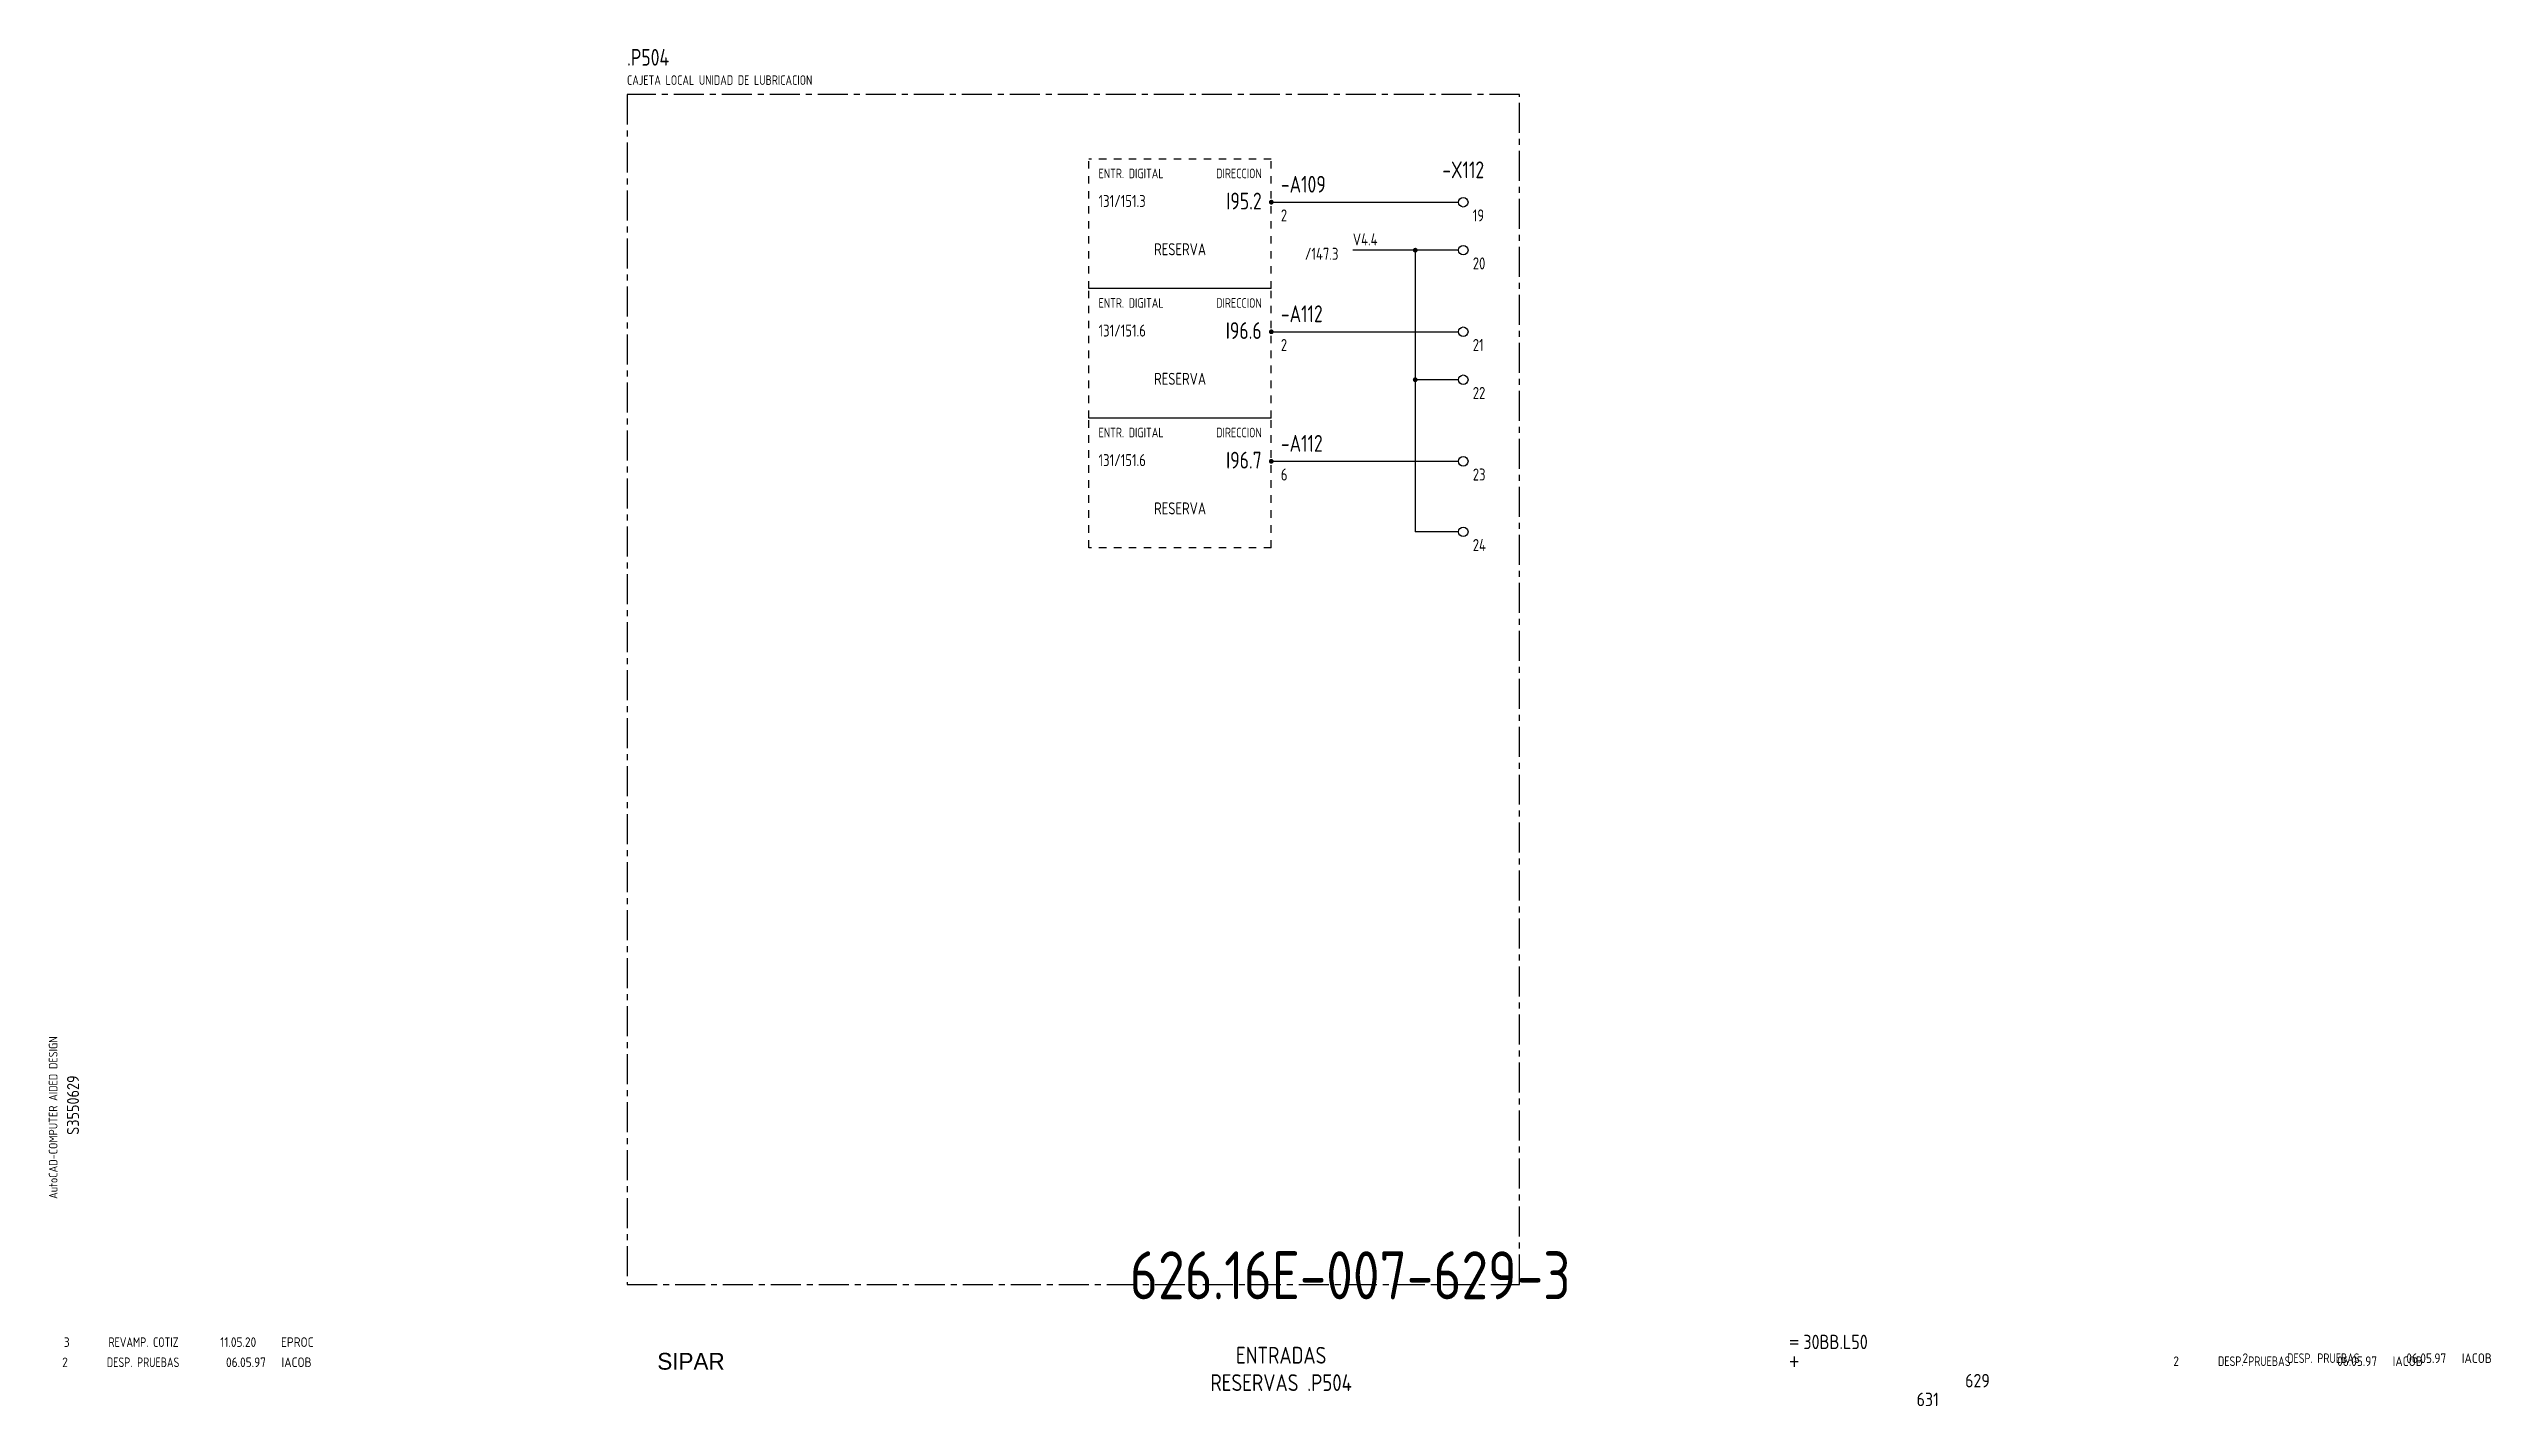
# Model space of a CAD drawing. Extents: x 10 to 519, y 6 to 289.
import ezdxf
from ezdxf.enums import TextEntityAlignment as Align

# ---------------------------------------------------------------- set-up
doc = ezdxf.new("R2010")
doc.units = 0
doc.header["$LTSCALE"] = 5
doc.header["$MEASUREMENT"] = 0
doc.linetypes.add('CENTER', pattern=[2, 1.25, -0.25, 0.25, -0.25])
doc.linetypes.add('HIDDEN1', pattern=[0.625, 0.3125, -0.3125])
doc.layers.get('0').update_dxf_attribs({"linetype": 'CONTINUOUS'})
doc.layers.add('3', color=3, linetype='CONTINUOUS')
doc.layers.add('CART', color=7, linetype='CONTINUOUS')
doc.styles.add('DIN', font='DIN.shx', dxfattribs={"width": 0.85})
doc.styles.add('N', font='ROMANS', dxfattribs={"width": 0.85, "height": 3})
doc.styles.add('X', font='UNIV.SHX', dxfattribs={"height": 3.5})

# ---------------------------------------------------------------- blocks, each defined once
blk = doc.blocks.new('REV2')
at = {"color": 3, "style": 'DIN'}
for s, width, p in [('2', 0.9, (12.45, 13.79)), ('DESP. PRUEBAS', 0.8, (21.76, 13.79)), ('06.05.97', 0.9, (46.59, 13.79)), ('IACOB', 0.9, (58.16, 13.79))]:
    blk.add_text(s, height=2, dxfattribs=dict(at, width=width)).set_placement(p)
blk = doc.blocks.new('B5-3')
at = {"linetype": 'Continuous', "const_width": 0.5}
blk.add_lwpolyline([(-0.25, 0, 1), (0.25, 0, 1)], format="xyb", close=True, dxfattribs=at)

msp = doc.modelspace()

# ---------------------------------------------------------------- linework, layer by layer
at = {"color": 3, "linetype": 'CENTER'}
for p, q in [((130.17, 279), (130.17, 31)), ((316.2, 279), (130.17, 279)), ((316.2, 31), (316.2, 279)), ((130.17, 31), (316.2, 31))]:
    msp.add_line(p, q, dxfattribs=at)
at = {"linetype": 'HIDDEN1'}
for p, q in [((226.44, 238.55), (226.44, 265.55)), ((264.44, 265.55), (226.44, 265.55)), ((264.44, 238.55), (264.44, 265.55)), ((226.44, 211.55), (226.44, 238.55)), ((264.44, 211.55), (264.44, 238.55)), ((226.44, 184.55), (226.44, 211.55)), ((264.44, 184.55), (264.44, 211.55)), ((264.44, 184.55), (226.44, 184.55)), ((264.44, 184.55), (226.44, 184.55))]:
    msp.add_line(p, q, dxfattribs=at)
for p, q in [((264.44, 256.55), (303.44, 256.55)), ((303.44, 246.55), (281.44, 246.55)), ((294.44, 246.55), (294.44, 187.86)), ((264.44, 229.55), (303.44, 229.55)), ((303.44, 219.55), (294.44, 219.55)), ((264.44, 202.55), (303.44, 202.55)), ((303.44, 187.86), (294.44, 187.86))]:
    msp.add_line(p, q)
at = {"linetype": 'Continuous'}
for p, q in [((264.44, 238.55), (226.44, 238.55)), ((264.44, 211.55), (226.44, 211.55))]:
    msp.add_line(p, q, dxfattribs=at)
at = {"const_width": 0.5}
for points in [[(294.19, 246.55, 1), (294.69, 246.55, 1)], [(294.19, 219.55, 1), (294.69, 219.55, 1)]]:
    msp.add_lwpolyline(points, format="xyb", close=True, dxfattribs=at)
for centre in [(304.44, 256.55), (304.44, 246.55), (304.44, 229.55), (304.44, 219.55), (304.44, 202.55), (304.44, 187.86)]:
    msp.add_circle(centre, 1)

# ---------------------------------------------------------------- block references
for name, p in [('B5-3', (264.44, 256.55)), ('B5-3', (264.44, 229.55)), ('B5-3', (264.44, 202.55)), ('REV2', (439.99, 0.22)), ('REV2', (454.4, 0.85))]:
    msp.add_blockref(name, p)
at = {"linetype": 'Continuous'}
msp.add_blockref('REV2', (0, 0), dxfattribs=at)

# ---------------------------------------------------------------- texts
at = {"color": 3, "style": 'DIN'}
for s, height, width, p in [('.P504', 3.5, 0.8, (130.17, 285)), ('3', 2, 0.9, (12.8, 17.99)), ('REVAMP. COTIZ', 2, 0.8, (22.11, 17.99)), ('11.05.20', 2, 0.9, (45.38, 17.99)), ('EPROC', 2, 0.9, (58.06, 17.99))]:
    msp.add_text(s, height=height, dxfattribs=dict(at, width=width)).set_placement(p)
at = {"style": 'DIN', "width": 0.8}
for s, height, p in [('CAJETA LOCAL UNIDAD DE LUBRICACION', 2, (130.17, 281)), ('131/151.3', 2.5, (228.44, 255.55)), ('2', 2.5, (266.44, 252.55)), ('19', 2.5, (306.44, 252.55)), ('V4.4', 2.5, (281.44, 247.55)), ('/147.3', 2.5, (271.44, 244.55)), ('20', 2.5, (306.44, 242.55)), ('131/151.6', 2.5, (228.44, 228.55)), ('2', 2.5, (266.44, 225.55)), ('21', 2.5, (306.44, 225.55)), ('22', 2.5, (306.44, 215.55)), ('131/151.6', 2.5, (228.44, 201.55)), ('6', 2.5, (266.44, 198.55)), ('23', 2.5, (306.44, 198.55)), ('24', 2.5, (306.44, 183.86))]:
    msp.add_text(s, height=height, dxfattribs=at).set_placement(p)
at = {"color": 1, "style": 'DIN', "width": 0.8}
for p in [(228.44, 261.55), (228.44, 234.55), (228.44, 207.55)]:
    msp.add_text('ENTR. DIGITAL', height=2, dxfattribs=at).set_placement(p)
for p in [(262.44, 261.55), (262.44, 234.55), (262.44, 207.55)]:
    msp.add_text('DIRECCION', height=2, dxfattribs=at).set_placement(p, align=Align.RIGHT)
at = {"style": 'DIN', "width": 0.8}
for p in [(245.44, 245.5), (245.44, 218.5), (245.44, 191.5)]:
    msp.add_text('RESERVA', height=2.5, dxfattribs=at).set_placement(p, align=Align.CENTER)
at = {"color": 2, "insert": (234.96, 37.92), "char_height": 10, "width": 111.0411, "attachment_point": 1, "style": 'DIN'}
msp.add_mtext('626.16E-007-629-3', dxfattribs=at)
at = {"layer": '3', "style": 'DIN', "width": 0.8}
msp.add_text('-X112', height=3.5, dxfattribs=at).set_placement((304.44, 261.55), align=Align.CENTER)
for s, p in [('-A109', (266.44, 258.55)), ('-A112', (266.44, 231.55)), ('-A112', (266.44, 204.55))]:
    msp.add_text(s, height=3.5, dxfattribs=at).set_placement(p)
for s, p in [('I95.2', (262.44, 255.05)), ('I96.6', (262.44, 228.05)), ('I96.7', (262.44, 201.05))]:
    msp.add_text(s, height=3.5, dxfattribs=at).set_placement(p, align=Align.RIGHT)
at = {"layer": '3', "color": 2, "style": 'DIN', "width": 0.85}
for s, p in [('ENTRADAS', (266.5, 14.51)), ('RESERVAS .P504', (266.5, 8.8))]:
    msp.add_text(s, height=3.5, dxfattribs=at).set_placement(p, align=Align.CENTER)
at = {"layer": 'CART', "color": 1, "style": 'DIN', "width": 0.9}
msp.add_text('AutoCAD-COMPUTER AIDED DESIGN', height=1.8, rotation=90, dxfattribs=at).set_placement((11.47, 48.84))
at = {"layer": 'CART', "color": 3, "style": 'N', "width": 0.85}
for s, p in [('=', (372.24, 17.91)), ('+', (372.24, 13.87))]:
    msp.add_text(s, height=2.5, dxfattribs=at).set_placement(p)
at = {"layer": 'CART', "color": 3, "style": 'DIN', "width": 0.9, "flags": 1}
msp.add_attdef('S3550629', text='', height=2.5, rotation=90, dxfattribs=at).set_placement((15.95, 68.38), align=Align.CENTER)
at = {"layer": 'CART', "color": 3, "style": 'DIN', "width": 0.85}
msp.add_attdef('30BB.L50', text='', height=3, dxfattribs=at).set_placement((375.33, 16.63), align=Align.BOTTOM_LEFT)
at = {"layer": 'CART', "color": 6, "style": 'X', "flags": 1}
msp.add_attdef('SIPAR', text='', height=3.5, dxfattribs=at).set_placement((143.5, 15), align=Align.MIDDLE)
at = {"layer": 'CART', "color": 2, "style": 'DIN', "width": 0.9, "flags": 1}
msp.add_attdef('629', text='', height=2.8, dxfattribs=at).set_placement((414.2, 9.56), align=Align.RIGHT)
at = {"layer": 'CART', "color": 7, "style": 'DIN', "width": 0.9, "flags": 1}
msp.add_attdef('631', (398.93, 5.65), '', height=2.8, dxfattribs=at)

doc.saveas('drawing.dxf')
